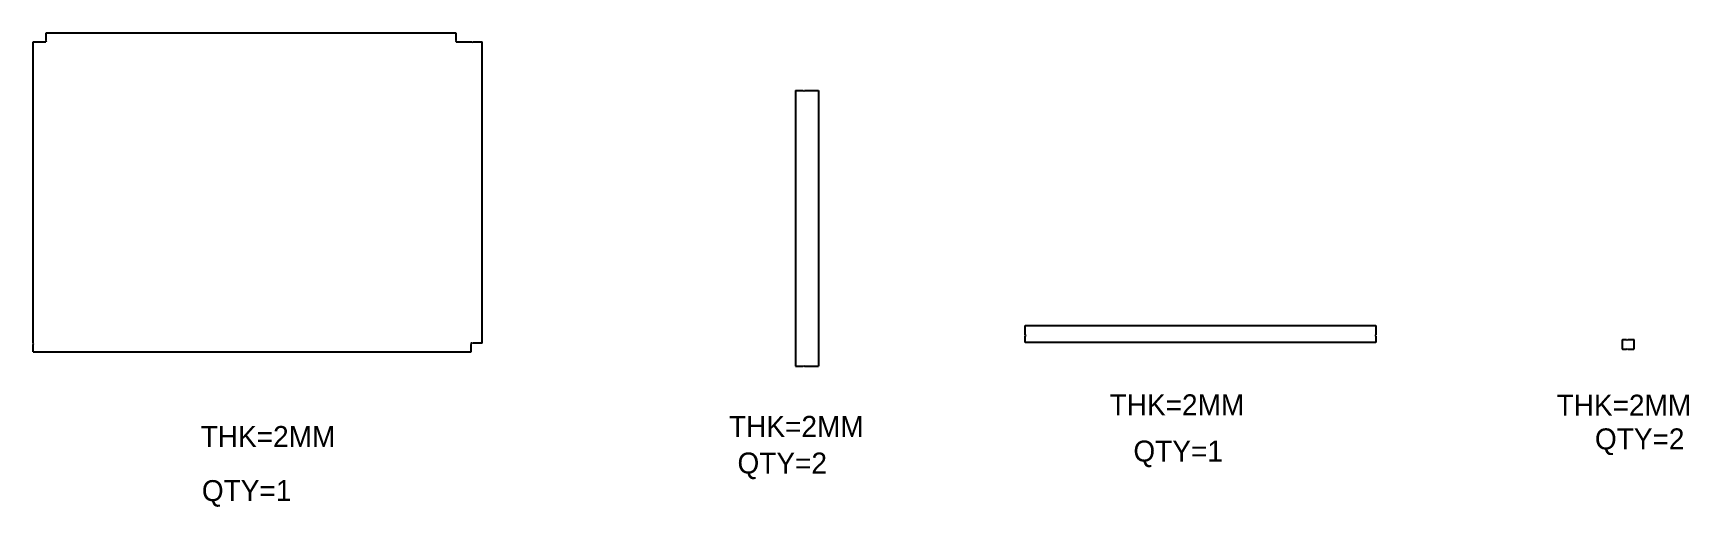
# Model space of a CAD drawing. Header units: millimetres. Extents: x 1113 to 5066, y -510 to 620.
import ezdxf

# ---------------------------------------------------------------- set-up
doc = ezdxf.new("R2010")
doc.units = ezdxf.units.MM

msp = doc.modelspace()

# ---------------------------------------------------------------- linework, layer by layer
at = {"color": 7, "linetype": 'Continuous', "lineweight": 25}
for p, q in [((1112.7, 599), (1142.7, 599)), ((1112.7, -119.6), (1112.7, 599)), ((1142.7, 619.7), (1142.7, 602.6)), ((2122.7, 619.7), (1142.7, 619.7)), ((1142.7, 599.6), (1142.7, 599)), ((2122.7, 602.6), (2122.7, 619.7)), ((2122.7, 599), (2122.7, 599.6)), ((2122.7, 599), (2159.8, 599)), ((2162.8, 599), (2184.9, 599)), ((2184.9, -119), (2184.9, 599)), ((2932.6, 482.9), (2932.6, -174)), ((2932.6, 482.9), (2951.3, 482.9)), ((2954.3, 482.9), (2988, 482.9)), ((2988, 482.9), (2988, -174)), ((3480.7, -77.4), (4318.5, -77.4)), ((3480.7, -99.5), (3480.7, -77.4)), ((4318.5, -77.4), (4318.5, -99.5)), ((3480.7, -118), (3480.7, -102.5)), ((4318.5, -118), (3480.7, -118)), ((4318.5, -102.5), (4318.5, -118)), ((4907.2, -132.8), (4907.2, -111.8)), ((4908.2, -110.8), (4917, -110.8)), ((4920, -110.8), (4933.7, -110.8)), ((4934.7, -132.8), (4934.7, -111.8)), ((1112.7, -139.7), (1112.7, -122.6)), ((1112.7, -139.7), (2158.7, -139.7)), ((2159.8, -119), (2158.7, -119)), ((2158.7, -119.6), (2158.7, -119)), ((2158.7, -139.7), (2158.7, -122.6)), ((2184.9, -119), (2162.8, -119)), ((4908.2, -133.8), (4917, -133.8)), ((4920, -133.8), (4933.7, -133.8)), ((2932.6, -174), (2951.3, -174)), ((2954.3, -174), (2988, -174))]:
    msp.add_line(p, q, dxfattribs=at)
for p, q in [((1142.7, 602.6), (1144.2, 601.1)), ((1144.2, 601.1), (1142.7, 599.6)), ((2122.7, 602.6), (2121.2, 601.1)), ((2121.2, 601.1), (2122.7, 599.6)), ((2159.8, 599), (2161.3, 597.5)), ((2161.3, 597.5), (2162.8, 599)), ((2951.3, 482.9), (2952.8, 481.4)), ((2952.8, 481.4), (2954.3, 482.9)), ((2159.8, -119), (2161.3, -117.5)), ((2161.3, -117.5), (2162.8, -119)), ((3480.7, -99.5), (3482.2, -101)), ((3482.2, -101), (3480.7, -102.5)), ((4317, -101), (4318.5, -99.5)), ((4317, -101), (4318.5, -102.5)), ((4917, -110.8), (4918.5, -112.3)), ((4918.5, -112.3), (4920, -110.8)), ((1114.2, -121.1), (1112.7, -119.6)), ((1112.7, -122.6), (1114.2, -121.1)), ((2158.7, -119.6), (2157.2, -121.1)), ((2157.2, -121.1), (2158.7, -122.6)), ((4917, -133.8), (4918.5, -132.3)), ((4918.5, -132.3), (4920, -133.8)), ((2951.3, -174), (2952.8, -172.5)), ((2952.8, -172.5), (2954.3, -174))]:
    msp.add_line(p, q)
for centre, start, end in [((4908.2, -111.8), 90, 180), ((4933.7, -111.8), 0, 90), ((4908.2, -132.8), 180, 270), ((4933.7, -132.8), 270, 360)]:
    msp.add_arc(centre, 1, start, end, dxfattribs=at)

# ---------------------------------------------------------------- texts
at = {"char_height": 50, "attachment_point": 1}
for s, heights, insert in [('THK=2MM', [0], (3682.7, -241.4)), ('THK=2MM', [0], (4749.8, -242.2)), ('THK=2MM', [231.1], (1512.8, -316.9)), ('THK=2MM', [0], (2774.1, -292.8)), (' QTY=1', [0], (3720.9, -351.6)), (' QTY=2', [0], (4822.8, -322.6)), (' QTY=2', [0], (2775.7, -380.1)), (' QTY=1', [0], (1497, -445.9))]:
    msp.add_mtext_dynamic_manual_height_columns(s, width=522.338, gutter_width=15.9, heights=heights, dxfattribs=dict(at, insert=insert))

doc.saveas('drawing.dxf')
